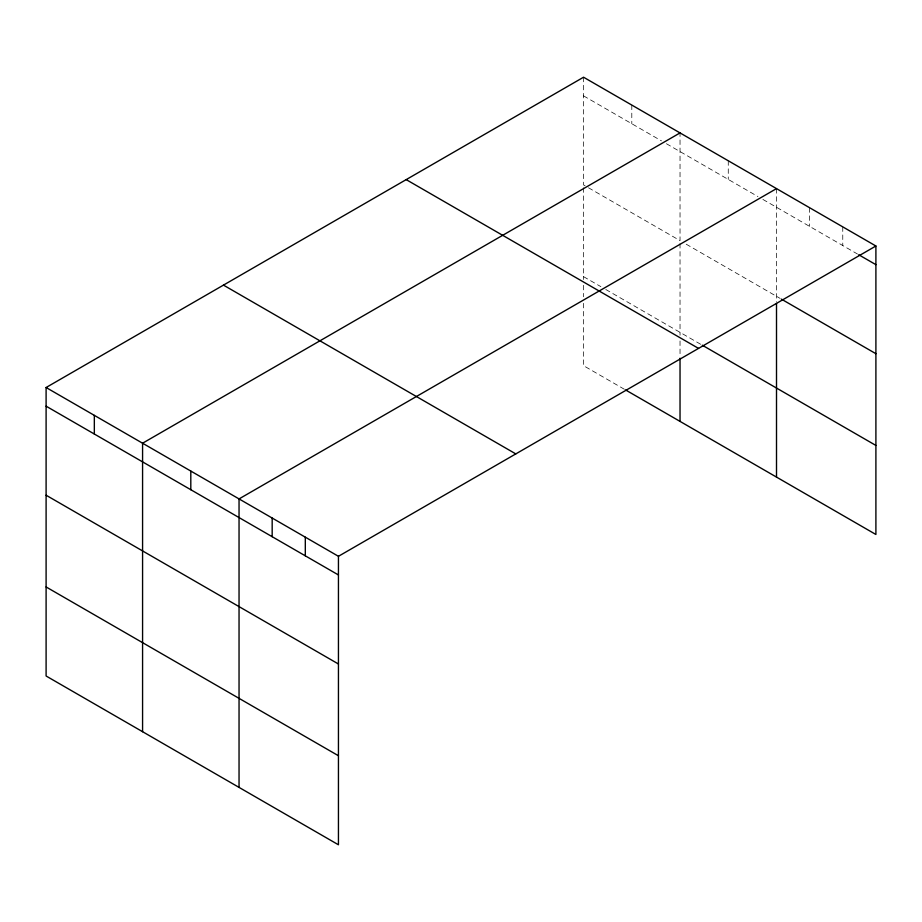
<?xml version="1.0" encoding="UTF-8"?>
<svg xmlns="http://www.w3.org/2000/svg" width="922" height="922" viewBox="0 0 922 922"><rect width="100%" height="100%" fill="white"/><g stroke="black" fill="none" stroke-linecap="round" stroke-linejoin="round"><path stroke-width="0.69" stroke-dasharray="4.61 3.46" d="M583.557 77.218L583.557 184.919L587.268 187.062M583.557 95.876L661.477 140.87M666.422 143.728L757.953 196.57M762.897 199.429L857.495 254.034M588.501 187.777L680.033 240.619L680.033 132.918M686.21 244.192L780.185 298.44M583.557 276.658L600.879 286.661M605.823 289.508L701.054 344.494M624.378 389.268L583.557 365.7L583.557 302.508M842.766 226.87L842.766 245.54M809.631 207.75L809.631 226.409M776.508 188.618L776.508 302.047M728.265 160.762L728.265 179.433M680.033 243.489L680.033 335.228M680.033 340.979L680.033 356.768M631.801 105.073L631.801 123.732M583.557 187.788L583.557 279.527M583.557 285.278L583.557 296.769"/><path stroke-width="1.38" d="M46.1 387.517L338.443 556.3L338.443 844.783L46.1 675.999L46.1 387.517L583.557 77.218L875.9 246.001L875.9 534.483L625.612 389.971M680.033 132.918L142.576 443.217L142.576 731.699M776.508 188.618L239.04 498.917L239.04 787.388M338.443 556.3L875.9 246.001M858.716 254.749L875.9 264.66M781.418 299.154L875.9 353.702M702.299 345.208L875.9 445.441M406.199 179.617L698.542 348.401M223.458 285.117L515.801 453.901M46.1 406.176L338.443 574.959M46.1 495.218L338.443 664.001M46.1 586.957L338.443 755.74M776.508 303.488L776.508 477.089M680.033 358.209L680.033 421.4M305.309 537.169L305.309 555.839M272.174 518.049L272.174 536.708M190.808 471.061L190.808 489.732M94.332 415.373L94.332 434.032"/></g></svg>
